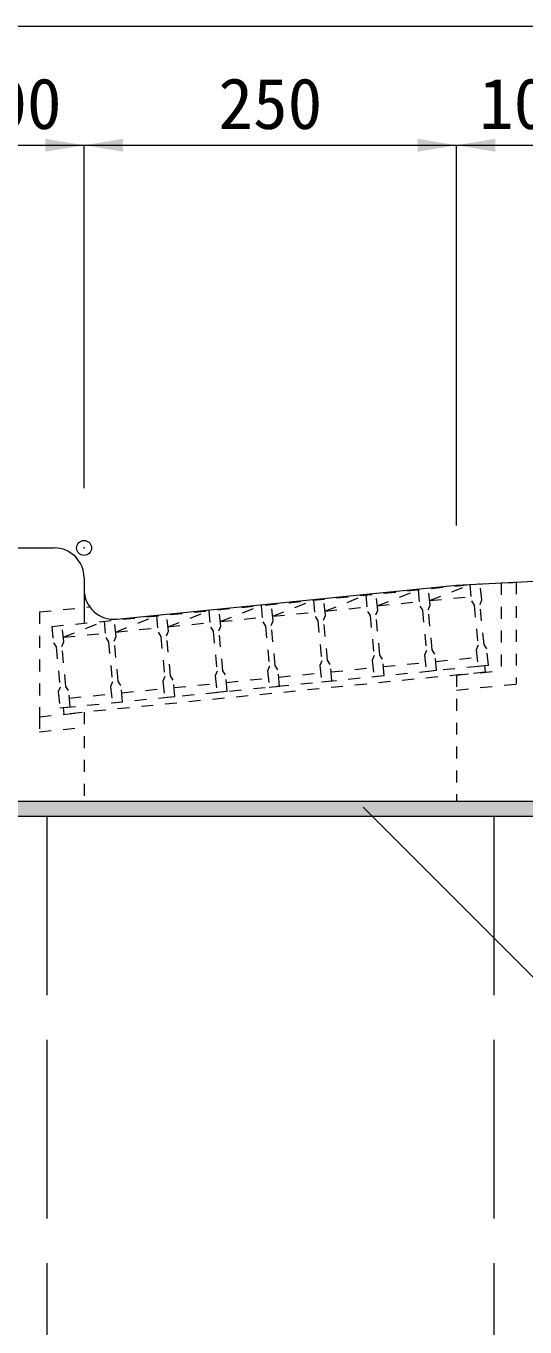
# Model space of a CAD drawing. Units: millimetres at full size, sheet at 1:20. Extents: x 77366 to 86266, y -8765 to 5947.
# Drawn here: x 84102 to 84437, y 3624 to 4497 of the extents above; entities that cross this region are included whole.
import ezdxf
from ezdxf.enums import TextEntityAlignment as Align

# ---------------------------------------------------------------- set-up
doc = ezdxf.new("R2010")
doc.units = ezdxf.units.MM
doc.header["$LTSCALE"] = 20
doc.header["$PDMODE"] = 32
doc.header["$PDSIZE"] = 10
doc.linetypes.add('DASHED', pattern=[7.5, 6, -1.5])
doc.linetypes.add('USER2', pattern=[0.8, 0.4, -0.4])
for name, color, linetype, lineweight in [('モルタル', 7, 'Continuous', 13), ('受枠', 3, 'USER2', 13), ('寸法線', 7, 'Continuous', 13), ('引出線', 4, 'Continuous', 13), ('本体', 2, 'Continuous', 20), ('補助線', 8, 'Continuous', 20), ('ｸﾞﾚｰﾁﾝｸﾞ', 7, 'USER2', 9)]:
    doc.layers.add(name, color=color, linetype=linetype, lineweight=lineweight)
doc.styles.add('ＭＳ ゴシック', font='')
doc.styles.get('ＭＳ ゴシック').set_extended_font_data('MS Gothic')

# ---------------------------------------------------------------- blocks, each defined once
blk = doc.blocks.new('filled_arrow')
at = {"color": 0, "linetype": 'Continuous', "lineweight": -2}
blk.add_solid([(7.5, 1.25), (0, 0), (7.5, -1.25)], dxfattribs=at)

msp = doc.modelspace()

# ---------------------------------------------------------------- hatches: boundary and pattern name
at = {"layer": 'モルタル'}
msp.add_hatch(color=256, dxfattribs=at).paths.add_polyline_path([(84490.8, 3966.47), (84490.8, 3976.47), (84040.8, 3976.47), (84040.8, 3966.47)])

# ---------------------------------------------------------------- linework, layer by layer
at = {"layer": '受枠'}
for p, q in [((84420.8, 4122.97), (84430.8, 4123.47)), ((84420.8, 4122.97), (84420.8, 4064.17)), ((84430.8, 4123.47), (84430.8, 4055.12)), ((84390.8, 4061.17), (84420.8, 4064.17)), ((84390.8, 4061.17), (84390.8, 4051.12)), ((84390.8, 4051.12), (84430.8, 4055.12)), ((84110.8, 4033.17), (84140.8, 4036.17)), ((84110.8, 4033.17), (84110.8, 4023.12)), ((84140.8, 4036.17), (84140.8, 4026.12)), ((84110.8, 4023.12), (84140.8, 4026.12))]:
    msp.add_line(p, q, dxfattribs=at)
at = {"layer": '受枠', "lineweight": 20}
for q in [(84144.56, 4106.89), (84110.8, 4033.17)]:
    msp.add_line((84110.8, 4103.52), q, dxfattribs=at)
at = {"layer": '寸法線', "lineweight": 9}
for p, q in [((84040.85, 4496.66), (84490.8, 4496.66)), ((84040.85, 4416.66), (84140.8, 4416.66)), ((84140.8, 4186.47), (84140.8, 4416.66)), ((84140.8, 4416.66), (84390.8, 4416.66)), ((84140.8, 4186.47), (84140.8, 4416.66)), ((84390.8, 4161.47), (84390.8, 4416.66)), ((84390.8, 4416.66), (84490.8, 4416.66)), ((84390.8, 4161.47), (84390.8, 4416.66))]:
    msp.add_line(p, q, dxfattribs=at)
at = {"layer": '引出線'}
msp.add_lwpolyline([(84328.18, 3972.48), (84474.38, 3826.27), (84514.38, 3826.27), (84808.68, 3826.27)], dxfattribs=at)
at = {"layer": '本体'}
for p, q in [((84040.8, 4146.47), (84120.8, 4146.47)), ((84140.8, 4126.47), (84140.8, 4118.57)), ((84162.79, 4098.67), (84390.8, 4121.47)), ((84390.8, 4121.47), (84480.81, 4125.97)), ((84040.8, 3976.47), (84490.8, 3976.47)), ((84040.8, 3976.47), (84490.8, 3976.47)), ((84040.8, 3976.47), (84490.8, 3976.47)), ((84015.8, 3966.47), (84515.8, 3966.47))]:
    msp.add_line(p, q, dxfattribs=at)
at = {"layer": '本体', "linetype": 'USER2'}
for p, q in [((84390.8, 4061.17), (84390.8, 3976.47)), ((84140.8, 4036.17), (84140.8, 3976.47))]:
    msp.add_line(p, q, dxfattribs=at)
at = {"layer": '本体', "linetype": 'DASHED', "lineweight": 15}
for p, q in [((84115.8, 3966.47), (84115.8, 2966.47)), ((84415.8, 3966.47), (84415.8, 2966.47))]:
    msp.add_line(p, q, dxfattribs=at)
at = {"layer": '本体'}
for centre, start, end in [((84120.8, 4126.47), 0, 90), ((84160.8, 4118.57), 180, 275.71059)]:
    msp.add_arc(centre, 20, start, end, dxfattribs=at)
at = {"layer": '補助線'}
msp.add_line((84140.8, 4118.57), (84140.8, 4096.47), dxfattribs=at)
msp.add_point((84140.8, 4146.47), dxfattribs=at)
at = {"layer": 'ｸﾞﾚｰﾁﾝｸﾞ'}
for p, q in [((84119.08, 4093.79), (84406.64, 4122.55)), ((84372.71, 4111.12), (84399.68, 4121.85)), ((84399.68, 4121.85), (84400.77, 4110.91)), ((84407.74, 4111.6), (84406.64, 4122.55)), ((84302.76, 4101.11), (84301.67, 4112.05)), ((84302.46, 4104.09), (84329.83, 4114.87)), ((84329.83, 4114.87), (84330.92, 4103.92)), ((84337.89, 4104.62), (84336.79, 4115.56)), ((84337.59, 4107.6), (84364.95, 4118.38)), ((84364.95, 4118.38), (84366.05, 4107.43)), ((84373.01, 4108.13), (84371.92, 4119.08)), ((84372.71, 4111.12), (84400.47, 4113.89)), ((84406.54, 4108.47), (84407.74, 4111.6)), ((84197.09, 4093.55), (84224.45, 4104.33)), ((84224.45, 4104.33), (84225.55, 4093.38)), ((84232.51, 4094.08), (84231.42, 4105.03)), ((84232.21, 4097.07), (84259.58, 4107.84)), ((84259.58, 4107.84), (84260.67, 4096.9)), ((84267.64, 4097.59), (84266.54, 4108.54)), ((84267.34, 4100.58), (84294.7, 4111.35)), ((84267.34, 4100.58), (84295.5, 4103.39)), ((84294.7, 4111.35), (84295.8, 4100.41)), ((84302.46, 4104.09), (84330.62, 4106.91)), ((84330.92, 4103.92), (84332.71, 4101.09)), ((84336.69, 4101.48), (84337.89, 4104.62)), ((84337.59, 4107.6), (84365.75, 4110.42)), ((84366.05, 4107.43), (84367.84, 4104.6)), ((84367.84, 4104.6), (84370.52, 4077.73)), ((84371.82, 4105), (84373.01, 4108.13)), ((84374.5, 4078.13), (84371.82, 4105)), ((84400.77, 4110.91), (84402.56, 4108.07)), ((84402.56, 4108.07), (84405.25, 4081.21)), ((84409.23, 4081.6), (84406.54, 4108.47)), ((84127.14, 4083.54), (84126.04, 4094.49)), ((84126.84, 4086.53), (84154.2, 4097.3)), ((84154.2, 4097.3), (84155.3, 4086.36)), ((84162.26, 4087.06), (84161.17, 4098)), ((84161.96, 4090.04), (84189.33, 4100.82)), ((84189.33, 4100.82), (84190.42, 4089.87)), ((84197.39, 4090.57), (84196.29, 4101.51)), ((84197.09, 4093.55), (84225.25, 4096.37)), ((84231.32, 4090.95), (84232.51, 4094.08)), ((84232.21, 4097.07), (84260.37, 4099.88)), ((84260.67, 4096.9), (84262.46, 4094.06)), ((84262.46, 4094.06), (84265.15, 4067.19)), ((84266.44, 4094.46), (84267.64, 4097.59)), ((84269.13, 4067.59), (84266.44, 4094.46)), ((84295.8, 4100.41), (84297.59, 4097.57)), ((84297.59, 4097.57), (84300.27, 4070.71)), ((84301.57, 4097.97), (84302.76, 4101.11)), ((84304.25, 4071.11), (84301.57, 4097.97)), ((84332.71, 4101.09), (84335.4, 4074.22)), ((84339.38, 4074.62), (84336.69, 4101.48)), ((84119.08, 4093.79), (84120.17, 4082.85)), ((84126.84, 4086.53), (84155, 4089.34)), ((84155.3, 4086.36), (84157.09, 4083.52)), ((84161.07, 4083.92), (84162.26, 4087.06)), ((84161.96, 4090.04), (84190.12, 4092.86)), ((84190.42, 4089.87), (84192.21, 4087.04)), ((84192.21, 4087.04), (84194.9, 4060.17)), ((84196.19, 4087.43), (84197.39, 4090.57)), ((84198.88, 4060.57), (84196.19, 4087.43)), ((84225.55, 4093.38), (84227.34, 4090.55)), ((84227.34, 4090.55), (84230.03, 4063.68)), ((84234.01, 4064.08), (84231.32, 4090.95)), ((84120.17, 4082.85), (84121.96, 4080.01)), ((84121.96, 4080.01), (84124.65, 4053.15)), ((84125.94, 4080.41), (84127.14, 4083.54)), ((84128.63, 4053.54), (84125.94, 4080.41)), ((84157.09, 4083.52), (84159.78, 4056.66)), ((84163.76, 4057.06), (84161.07, 4083.92)), ((84370.52, 4077.73), (84369.33, 4074.6)), ((84376.3, 4075.29), (84374.5, 4078.13)), ((84405.25, 4081.21), (84404.06, 4078.07)), ((84404.06, 4078.07), (84405.15, 4067.13)), ((84411.02, 4078.77), (84409.23, 4081.6)), ((84412.12, 4067.82), (84411.02, 4078.77)), ((84300.27, 4070.71), (84299.08, 4067.57)), ((84306.05, 4068.27), (84304.25, 4071.11)), ((84307.14, 4057.32), (84306.05, 4068.27)), ((84335.4, 4074.22), (84334.21, 4071.09)), ((84334.21, 4071.09), (84335.3, 4060.14)), ((84341.17, 4071.78), (84339.38, 4074.62)), ((84342.27, 4060.84), (84341.17, 4071.78)), ((84341.67, 4066.81), (84369.83, 4069.62)), ((84369.33, 4074.6), (84370.42, 4063.65)), ((84377.39, 4064.35), (84376.3, 4075.29)), ((84376.79, 4070.32), (84404.55, 4073.1)), ((84127.04, 4039.31), (84409.63, 4067.57)), ((84410.08, 4063.1), (84127.49, 4034.84)), ((84194.9, 4060.17), (84193.71, 4057.04)), ((84200.67, 4057.73), (84198.88, 4060.57)), ((84230.03, 4063.68), (84228.83, 4060.55)), ((84228.83, 4060.55), (84229.93, 4049.6)), ((84235.8, 4061.24), (84234.01, 4064.08)), ((84236.89, 4050.3), (84235.8, 4061.24)), ((84265.15, 4067.19), (84263.96, 4064.06)), ((84263.96, 4064.06), (84265.05, 4053.12)), ((84270.92, 4064.76), (84269.13, 4067.59)), ((84272.02, 4053.81), (84270.92, 4064.76)), ((84271.42, 4059.78), (84299.58, 4062.6)), ((84299.08, 4067.57), (84300.18, 4056.63)), ((84306.54, 4063.29), (84334.7, 4066.11)), ((84335.3, 4060.14), (84342.27, 4060.84)), ((84370.42, 4063.65), (84377.39, 4064.35)), ((84405.15, 4067.13), (84412.12, 4067.82)), ((84409.63, 4067.57), (84410.08, 4063.1)), ((84124.65, 4053.15), (84123.46, 4050.01)), ((84130.42, 4050.71), (84128.63, 4053.54)), ((84131.52, 4039.76), (84130.42, 4050.71)), ((84159.78, 4056.66), (84158.58, 4053.52)), ((84158.58, 4053.52), (84159.68, 4042.58)), ((84165.55, 4054.22), (84163.76, 4057.06)), ((84166.64, 4043.27), (84165.55, 4054.22)), ((84166.04, 4049.24), (84194.2, 4052.06)), ((84193.71, 4057.04), (84194.8, 4046.09)), ((84201.77, 4046.79), (84200.67, 4057.73)), ((84201.17, 4052.76), (84229.33, 4055.57)), ((84236.29, 4056.27), (84264.45, 4059.09)), ((84265.05, 4053.12), (84272.02, 4053.81)), ((84300.18, 4056.63), (84307.14, 4057.32)), ((84123.46, 4050.01), (84124.55, 4039.07)), ((84130.92, 4045.73), (84159.08, 4048.55)), ((84159.68, 4042.58), (84166.64, 4043.27)), ((84194.8, 4046.09), (84201.77, 4046.79)), ((84229.93, 4049.6), (84236.89, 4050.3)), ((84124.55, 4039.07), (84131.52, 4039.76)), ((84127.49, 4034.84), (84127.04, 4039.31))]:
    msp.add_line(p, q, dxfattribs=at)

# ---------------------------------------------------------------- block references
at = {"layer": '寸法線', "lineweight": 9, "xscale": 3.47, "yscale": 3.47, "rotation": 180}
for p in [(84140.8, 4416.66), (84390.8, 4416.66)]:
    msp.add_blockref('filled_arrow', p, dxfattribs=at)
at = {"layer": '寸法線', "lineweight": 9, "xscale": 3.47, "yscale": 3.47}
for p in [(84140.8, 4416.66), (84390.8, 4416.66)]:
    msp.add_blockref('filled_arrow', p, dxfattribs=at)
at = {"layer": '引出線', "xscale": 0.133, "yscale": 0.133, "rotation": 315}
msp.add_blockref('filled_arrow', (84328.18, 3972.48), dxfattribs=at)

# ---------------------------------------------------------------- texts
at = {"layer": '寸法線', "style": 'ＭＳ ゴシック'}
for s, p in [('100', (84090.82, 4444.66)), ('250', (84265.8, 4444.66)), ('100', (84440.8, 4444.66))]:
    msp.add_text(s, height=34.18, dxfattribs=at).set_placement(p, align=Align.MIDDLE_CENTER)

doc.saveas('drawing.dxf')
